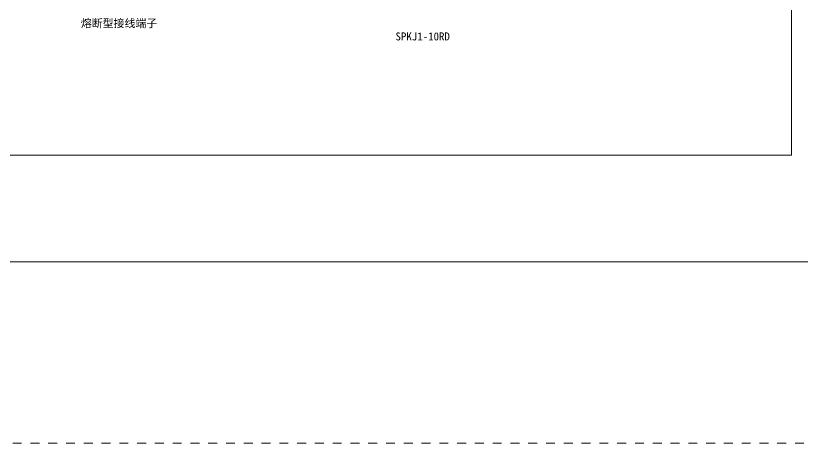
# Model space of a CAD drawing. Extents: x 33864 to 41687, y -3582 to -110.
# Drawn here: x 40953.6 to 41396, y -1290.3 to -1050 of the extents above; entities that cross this region are included whole.
import ezdxf

# ---------------------------------------------------------------- set-up
doc = ezdxf.new("R2010")
doc.units = 0
doc.header["$MEASUREMENT"] = 0
doc.linetypes.add('10', pattern=[20, 5, -5, 5, -5])
doc.layers.add('细实线层', color=7, linetype='Continuous')

msp = doc.modelspace()

# ---------------------------------------------------------------- linework, layer by layer
at = {"layer": '细实线层', "lineweight": 0}
for p, q in [((41389.924, -904.826), (41389.924, -1128.326)), ((40937.772, -1128.326), (41389.924, -1128.326)), ((39901.924, -1188.326), (41449.924, -1188.326))]:
    msp.add_line(p, q, dxfattribs=at)
at = {"layer": '细实线层', "color": 5, "linetype": '10', "lineweight": 0}
msp.add_line((39901.924, -1290.326), (41449.924, -1290.326), dxfattribs=at)

# ---------------------------------------------------------------- texts
at = {"lineweight": 0, "char_height": 4.5, "attachment_point": 1}
for s, insert, width in [('{\\fSimSun|b0|i0|c134|p2;熔断型接线端子}', (40990.266, -1052.038), 356.40872), ('SPKJ1-10RD', (41167.211, -1059.416), 42.76669)]:
    msp.add_mtext(s, dxfattribs=dict(at, insert=insert, width=width))

doc.saveas('drawing.dxf')
